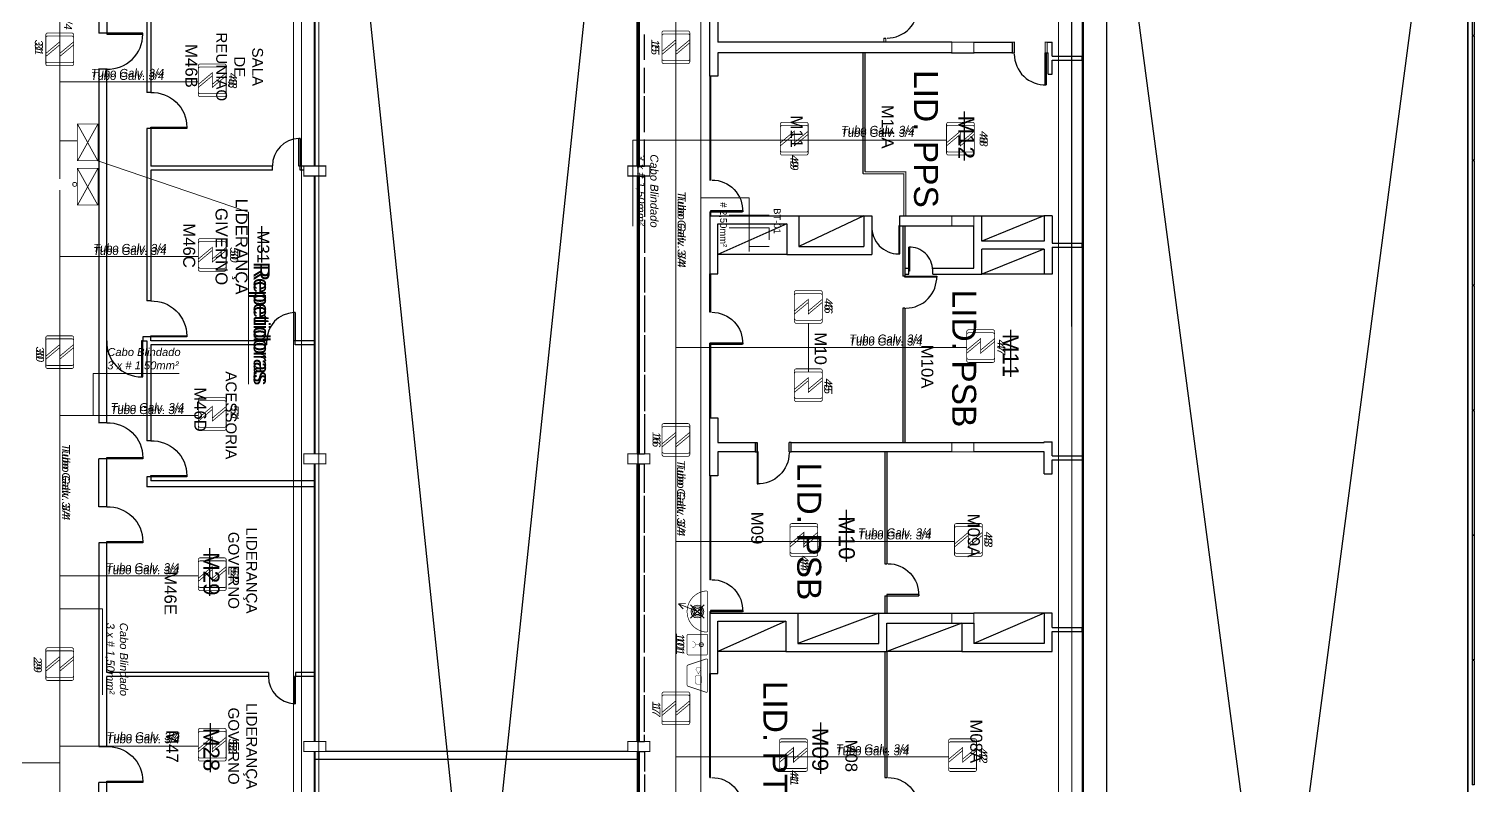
# Model space of a CAD drawing. Header units: metres. Extents: x -331 to 2982, y 362 to 2539.
# Drawn here: x 2831.3 to 2867.43, y 1364.27 to 1383.19 of the extents above; entities that cross this region are included whole.
import ezdxf
from ezdxf.enums import TextEntityAlignment as Align

# ---------------------------------------------------------------- set-up
doc = ezdxf.new("R2010")
doc.units = ezdxf.units.M
doc.layers.get('0').update_dxf_attribs({"color": 251})
for name, color, linetype in [('CX', 251, 'Continuous'), ('DET. FUMAÇA', 1, 'Continuous'), ('Div', 251, 'Continuous'), ('Pis', 251, 'Continuous')]:
    doc.layers.add(name, color=color, linetype=linetype)
doc.styles.add('ARIAL', font='arial.ttf')
doc.styles.add('DESTAQUE', font='arial.ttf', dxfattribs={"height": 0.4})
doc.styles.get("Standard").update_dxf_attribs({"font": 'arial.ttf', "height": 0.3})

# ---------------------------------------------------------------- blocks, each defined once
blk = doc.blocks.new('Detector de fumaça')
at = {"layer": 'DET. FUMAÇA', "linetype": 'Continuous', "lineweight": 15, "const_width": 0.0187}
blk.add_lwpolyline([(774.599, 539.816), (775.249, 539.816, -0.414214), (775.296, 539.769), (775.296, 539.167, -0.414214), (775.249, 539.12), (774.599, 539.12, -0.414214), (774.553, 539.167), (774.553, 539.769, -0.414214)], format="xyb", close=True, dxfattribs=at)
blk.add_lwpolyline([(774.773, 539.816), (775.064, 539.468), (774.773, 539.468), (775.064, 539.12)], dxfattribs=at)
blk = doc.blocks.new('WEW')
at = {"color": 1, "lineweight": 0, "true_color": 0xe60000}
for p, q in [((1781.075, 994.175), (1781.413, 993.836)), ((1781.413, 994.175), (1781.075, 993.836)), ((1781.244, 994.005), (1781.439, 994.482)), ((1781.439, 994.482), (1781.308, 994.36)), ((1781.439, 994.482), (1781.447, 994.302))]:
    blk.add_line(p, q, dxfattribs=at)
at = {"color": 1, "true_color": 0xe60000, "const_width": 0.0172}
for points in [[(1779.259, 993.747), (1780.023, 993.747, 0.511918), (1780.056, 993.793), (1779.907, 994.24, 0.322823), (1779.874, 994.263), (1779.408, 994.263, 0.322823), (1779.375, 994.24), (1779.226, 993.793, 0.511918)], [(1780.193, 994.263), (1780.641, 994.263, -0.414214), (1780.675, 994.229), (1780.675, 993.782, -0.414214), (1780.641, 993.747), (1780.193, 993.747, -0.414214), (1780.159, 993.782), (1780.159, 994.229, -0.414214)], [(1780.764, 993.748), (1781.724, 993.748, 0.435311), (1781.759, 993.784, 0.930949), (1780.73, 993.784, 0.435311)]]:
    blk.add_lwpolyline(points, format="xyb", close=True, dxfattribs=at)
at = {"color": 1, "true_color": 0xe60000, "const_width": 0.0086}
for points in [[(1779.463, 994.06), (1779.617, 994.06), (1779.652, 994.026), (1779.652, 993.936), (1779.617, 993.902), (1779.463, 993.902), (1779.428, 993.936), (1779.428, 994.026)], [(1779.832, 993.936), (1779.832, 994.026), (1779.802, 994.044), (1779.679, 993.981), (1779.802, 993.918)]]:
    blk.add_lwpolyline(points, close=True, dxfattribs=at)
for points in [[(1780.336, 994.135), (1780.338, 994.117), (1780.344, 994.099), (1780.351, 994.088), (1780.365, 994.073), (1780.373, 994.067), (1780.386, 994.06), (1780.397, 994.057), (1780.413, 994.055), (1780.421, 994.055), (1780.431, 994.056), (1780.45, 994.062), (1780.464, 994.07), (1780.477, 994.082), (1780.488, 994.096), (1780.494, 994.11), (1780.497, 994.122), (1780.498, 994.13), (1780.498, 994.136)], [(1780.417, 993.837), (1780.417, 994.055)]]:
    blk.add_lwpolyline(points, dxfattribs=at)
at = {"color": 1, "lineweight": 0, "true_color": 0xe60000}
for radius in [0.158, 0.119, 0.0774]:
    blk.add_circle((1781.244, 994.005), radius, dxfattribs=at)
blk = doc.blocks.new('rett')
at = {"color": 2, "linetype": 'Continuous', "lineweight": 15}
blk.add_line((813.966, 2203), (814.262, 2203), dxfattribs=at)
at = {"layer": 'Div', "color": 2, "linetype": 'Continuous', "lineweight": 15}
for p, q in [((813.645, 2202.003), (813.645, 2203)), ((813.966, 2202.003), (813.966, 2203)), ((814.435, 2202.502), (814.435, 2203))]:
    blk.add_line(p, q, dxfattribs=at)
blk.add_lwpolyline([(813.214, 2201.295), (813.214, 2202.502), (814.56, 2202.502)], dxfattribs=at)
at = {"layer": 'Div', "color": 2, "linetype": 'Continuous', "lineweight": 15, "char_height": 0.1683, "attachment_point": 1}
for s, insert in [('\\pxqc;\\PBT-01{\\fArial|b0|i1|c0|p34;  }', (808.19, 2203.569)), ('\\pxqc;\\P\\pi-0.92701,l1.92701,t1.92701;#^I2,50mm²', (808.198, 2202.227))]:
    blk.add_mtext_dynamic_manual_height_columns(s, width=11.20762, gutter_width=2.104, heights=[0], dxfattribs=dict(at, insert=insert))
blk = doc.blocks.new('derw')
at = {"layer": 'Div', "color": 2, "linetype": 'Continuous', "lineweight": 15}
blk.add_lwpolyline([(814.419, 2191.53), (814.419, 2192.589), (816.571, 2192.589)], dxfattribs=at)
at = {"layer": 'Div', "color": 2, "linetype": 'Continuous', "lineweight": 15, "insert": (814.772, 2193.224), "char_height": 0.2, "attachment_point": 1}
blk.add_mtext_dynamic_manual_height_columns('{\\fArial|b0|i1|c0|p34;Cabo Blindado \\P3 x # 1,50mm²}', width=13.3188, gutter_width=2.5, heights=[0], dxfattribs=at)
blk = doc.blocks.new('cb2')
at = {"layer": 'Div', "color": 2, "linetype": 'Continuous', "lineweight": 15}
blk.add_lwpolyline([(806.232, 1904.456), (806.232, 1903.382), (808.384, 1903.382)], dxfattribs=at)
at = {"layer": 'Div', "color": 2, "linetype": 'Continuous', "lineweight": 15, "insert": (806.585, 1904.017), "char_height": 0.2, "attachment_point": 1}
blk.add_mtext_dynamic_manual_height_columns('{\\fArial|b0|i1|c0|p34;Cabo Blindado \\P3 x # 1,50mm²}', width=13.3188, gutter_width=2.5, heights=[0], dxfattribs=at)
blk = doc.blocks.new('porta .9')
at = {"layer": 'CX', "ltscale": 8}
blk.add_lwpolyline([(0, 0), (0.03, 0), (0.03, 0.9), (0, 0.9)], close=True, dxfattribs=at)
at = {"layer": 'CX', "color": 1, "ltscale": 8}
blk.add_arc((0.03, 0.0295), 0.8705, 358.05796, 90, dxfattribs=at)
blk = doc.blocks.new('porta .7')
at = {"layer": 'CX', "ltscale": 8}
blk.add_lwpolyline([(0, 0), (0.03, 0), (0.03, 0.7), (0, 0.7)], close=True, dxfattribs=at)
at = {"layer": 'CX', "color": 1, "ltscale": 8}
blk.add_arc((0.03, 0.029), 0.671, 357.4911, 90, dxfattribs=at)
blk = doc.blocks.new('porta .8')
at = {"layer": 'CX', "ltscale": 8}
blk.add_lwpolyline([(0.03, 0), (0, 0), (0, 0.8), (0.03, 0.8)], close=True, dxfattribs=at)
at = {"layer": 'CX', "color": 1, "ltscale": 8}
blk.add_arc((0.029, 0.03), 0.771, 0, 92.1894, dxfattribs=at)

msp = doc.modelspace()

# ---------------------------------------------------------------- linework, layer by layer
at = {"lineweight": 0}
msp.add_line((2867.273, 1325.995), (2867.273, 1389.24), dxfattribs=at)
msp.add_lwpolyline([(2838.551, 1322.025), (2838.551, 1394.045), (2846.531, 1394.045), (2846.531, 1322.025)], close=True, dxfattribs=at)
msp.add_lwpolyline([(2865.414, 1393.58), (2865.734, 1393.58), (2865.734, 1394.02), (2857.371, 1394.02), (2857.377, 1321.215), (2865.733, 1321.216), (2865.733, 1321.655), (2865.413, 1321.655)], dxfattribs=at)
at = {"layer": 'DET. FUMAÇA', "color": 3, "linetype": 'Continuous', "lineweight": 15}
msp.add_lwpolyline([(2848.099, 1317.82), (2848.099, 1415.312)], dxfattribs=at)
at = {"layer": 'DET. FUMAÇA', "color": 2, "linetype": 'Continuous', "lineweight": 15}
for centre in [(2832.45, 1379.301), (2848.112, 1367.786)]:
    msp.add_circle(centre, 0.0504, dxfattribs=at)
at = {"layer": 'Div', "color": 150, "linetype": 'Continuous', "lineweight": 0}
for p, q in [((2847.477, 1320.108), (2847.477, 1419.684)), ((2832.075, 1379.441), (2832.075, 1389.017)), ((2835.541, 1381.866), (2832.075, 1381.866)), ((2832.518, 1380.388), (2832.075, 1380.388)), ((2854.242, 1380.405), (2847.477, 1380.405)), ((2832.075, 1303.727), (2832.075, 1379.154)), ((2835.541, 1377.497), (2832.075, 1377.497)), ((2850.788, 1375.825), (2850.788, 1374.609)), ((2847.477, 1375.217), (2854.748, 1375.217)), ((2835.541, 1373.517), (2832.075, 1373.517)), ((2854.441, 1370.368), (2847.477, 1370.368)), ((2835.541, 1369.51), (2832.075, 1369.51)), ((2835.541, 1365.243), (2832.075, 1365.243)), ((2805.236, 1364.827), (2832.075, 1364.827)), ((2854.295, 1364.982), (2847.477, 1364.982))]:
    msp.add_line(p, q, dxfattribs=at)
at = {"layer": 'Div', "lineweight": 0}
for p, q in [((2852.676, 1382.96), (2852.726, 1382.96)), ((2853.146, 1378.26), (2853.196, 1378.26)), ((2849.456, 1372.84), (2849.456, 1372.61)), ((2849.506, 1372.84), (2849.506, 1372.61)), ((2849.506, 1372.61), (2849.506, 1372.84)), ((2850.306, 1372.61), (2850.306, 1372.84)), ((2850.356, 1372.61), (2850.356, 1372.84))]:
    msp.add_line(p, q, dxfattribs=at)
at = {"layer": 'Div', "color": 182, "linetype": 'Continuous', "lineweight": 0}
for p, q in [((2833.03, 1380.808), (2832.518, 1379.89)), ((2833.03, 1379.89), (2832.518, 1380.808)), ((2833.03, 1379.699), (2832.518, 1378.781)), ((2833.03, 1378.781), (2832.518, 1379.699))]:
    msp.add_line(p, q, dxfattribs=at)
at = {"layer": 'Div', "color": 2, "linetype": 'Continuous', "lineweight": 0}
for p, q in [((2836.791, 1378.608), (2833.03, 1379.89)), ((2836.791, 1374.306), (2836.791, 1378.608))]:
    msp.add_line(p, q, dxfattribs=at)
at = {"layer": 'Div', "lineweight": 0, "ltscale": 0.8}
for p, q in [((2853.146, 1378.26), (2853.146, 1377.005)), ((2853.196, 1378.26), (2853.196, 1377.005)), ((2853.196, 1377.005), (2853.146, 1377.005)), ((2853.146, 1376.205), (2853.146, 1372.84)), ((2853.196, 1376.205), (2853.146, 1376.205)), ((2853.196, 1376.205), (2853.196, 1372.84)), ((2849.456, 1372.84), (2849.506, 1372.84)), ((2850.356, 1372.84), (2850.306, 1372.84)), ((2849.456, 1372.61), (2849.506, 1372.61)), ((2850.306, 1372.61), (2850.356, 1372.61)), ((2852.696, 1372.61), (2852.696, 1369.81)), ((2852.746, 1372.61), (2852.746, 1369.81)), ((2852.696, 1369.81), (2852.746, 1369.81)), ((2852.696, 1369.01), (2852.696, 1368.57)), ((2852.696, 1369.01), (2852.746, 1369.01)), ((2852.746, 1369.01), (2852.746, 1368.57)), ((2852.696, 1367.61), (2852.696, 1364.46)), ((2852.746, 1367.61), (2852.746, 1364.46)), ((2852.696, 1364.46), (2852.746, 1364.46))]:
    msp.add_line(p, q, dxfattribs=at)
at = {"layer": 'Div', "color": 230, "linetype": 'Continuous', "lineweight": 0}
for points in [[(2857.044, 1391.565), (2857.044, 1315.763, -0.414214), (2856.044, 1314.763), (2838.915, 1314.763, -0.414214), (2838.115, 1315.563), (2838.115, 1388.954, 0.414214)], [(2837.915, 1315.563), (2837.915, 1388.954, 0.414214)]]:
    msp.add_lwpolyline(points, format="xyb", dxfattribs=at)
at = {"layer": 'Div', "lineweight": 0}
for points in [[(2852.676, 1382.96), (2852.676, 1382.86)], [(2852.726, 1382.96), (2852.726, 1382.86)], [(2852.156, 1379.565), (2852.156, 1382.59)], [(2852.206, 1379.615), (2852.206, 1382.59)]]:
    msp.add_lwpolyline(points, dxfattribs=at)
at = {"layer": 'Div', "color": 182, "linetype": 'Continuous', "lineweight": 0, "const_width": 0.0168}
for points in [[(2833.03, 1380.808), (2833.03, 1379.89), (2832.518, 1379.89), (2832.518, 1380.808)], [(2833.03, 1379.699), (2833.03, 1378.781), (2832.518, 1378.781), (2832.518, 1379.699)]]:
    msp.add_lwpolyline(points, close=True, dxfattribs=at)
at = {"layer": 'Div', "linetype": 'Continuous', "lineweight": 0}
for points in [[(2852.206, 1379.615), (2853.226, 1379.615), (2853.226, 1378.51)], [(2852.156, 1379.565), (2853.176, 1379.565), (2853.176, 1378.51)]]:
    msp.add_lwpolyline(points, dxfattribs=at)
at = {"layer": 'Pis'}
for p, q in [((2857.654, 1394.291), (2857.654, 1322.115)), ((2846.276, 1322.185), (2838.726, 1394.025)), ((2846.276, 1393.91), (2838.726, 1322.045)), ((2866.621, 1326.015), (2857.654, 1394.02)), ((2858.251, 1322.115), (2858.251, 1394.041)), ((2867.273, 1393.98), (2867.273, 1321.215)), ((2866.62, 1389.18), (2857.654, 1321.215)), ((2867.273, 1325.995), (2867.273, 1389.24)), ((2857.634, 1388.11), (2857.634, 1382.41)), ((2838.441, 1379.76), (2838.441, 1386.71)), ((2838.461, 1379.76), (2838.461, 1386.71)), ((2846.511, 1386.71), (2846.511, 1379.76)), ((2846.511, 1379.76), (2846.511, 1386.71)), ((2846.561, 1386.71), (2846.561, 1379.76)), ((2867.379, 1386.137), (2867.379, 1383.028)), ((2867.429, 1386.137), (2867.429, 1383.028)), ((2833.051, 1384.985), (2833.051, 1383.085)), ((2833.251, 1384.985), (2833.251, 1383.085)), ((2834.351, 1384.095), (2834.351, 1381.6)), ((2834.251, 1383.935), (2834.251, 1381.6)), ((2848.326, 1382.01), (2848.326, 1383.46)), ((2848.526, 1383.46), (2848.526, 1382.86)), ((2833.251, 1383.085), (2833.051, 1383.085)), ((2833.251, 1383.085), (2833.051, 1383.085)), ((2846.691, 1382.42), (2846.691, 1383.05)), ((2852.676, 1382.96), (2852.726, 1382.96)), ((2867.429, 1383.028), (2867.379, 1383.028)), ((2867.429, 1383.012), (2867.379, 1383.012)), ((2867.379, 1383.012), (2867.379, 1379.903)), ((2867.429, 1383.012), (2867.429, 1379.903)), ((2854.376, 1382.86), (2848.526, 1382.86)), ((2854.376, 1382.59), (2848.526, 1382.59)), ((2848.526, 1382.59), (2848.526, 1382.01)), ((2854.926, 1382.86), (2855.886, 1382.86)), ((2855.886, 1382.59), (2854.926, 1382.59)), ((2856.756, 1382.86), (2856.886, 1382.86)), ((2856.756, 1382.59), (2856.786, 1382.59)), ((2856.786, 1382.06), (2856.786, 1382.59)), ((2856.886, 1382.51), (2856.886, 1382.86)), ((2856.886, 1382.51), (2857.634, 1382.51)), ((2857.634, 1382.41), (2857.634, 1382.51)), ((2833.251, 1382.185), (2833.051, 1382.185)), ((2833.051, 1382.185), (2833.051, 1373.335)), ((2833.251, 1373.335), (2833.251, 1382.185)), ((2846.691, 1381.579), (2846.691, 1382.22)), ((2856.886, 1382.06), (2856.886, 1382.41)), ((2856.886, 1382.41), (2857.634, 1382.41)), ((2857.634, 1382.41), (2857.634, 1377.733)), ((2848.526, 1382.01), (2848.326, 1382.01)), ((2848.326, 1382.01), (2848.326, 1379.41)), ((2856.786, 1382.06), (2856.886, 1382.06)), ((2834.351, 1381.6), (2834.251, 1381.6)), ((2846.691, 1380.606), (2846.691, 1381.504)), ((2854.691, 1379.898), (2854.691, 1381.122)), ((2834.251, 1380.7), (2834.251, 1380.5)), ((2834.351, 1380.7), (2834.251, 1380.7)), ((2834.351, 1380.7), (2834.351, 1379.76)), ((2834.251, 1380.5), (2834.251, 1376.385)), ((2838.081, 1380.45), (2838.051, 1380.45)), ((2838.051, 1379.76), (2838.051, 1380.45)), ((2838.081, 1380.45), (2838.081, 1379.76)), ((2838.441, 1380.5), (2838.441, 1380.6)), ((2846.691, 1379.76), (2846.691, 1380.421)), ((2837.391, 1379.76), (2834.351, 1379.76)), ((2837.391, 1379.66), (2834.351, 1379.66)), ((2834.351, 1379.66), (2834.351, 1376.385)), ((2837.391, 1379.66), (2837.391, 1379.76)), ((2838.081, 1379.76), (2838.051, 1379.76)), ((2838.176, 1379.76), (2838.081, 1379.76)), ((2838.081, 1379.66), (2838.081, 1379.76)), ((2838.176, 1379.66), (2838.081, 1379.66)), ((2846.511, 1379.76), (2846.691, 1379.76)), ((2867.429, 1379.903), (2867.379, 1379.903)), ((2867.429, 1379.889), (2867.379, 1379.889)), ((2867.379, 1379.889), (2867.379, 1376.78)), ((2867.429, 1379.889), (2867.429, 1376.78)), ((2838.441, 1372.56), (2838.441, 1379.51)), ((2838.461, 1372.56), (2838.461, 1379.51)), ((2846.511, 1379.51), (2846.511, 1372.56)), ((2846.511, 1379.51), (2846.511, 1372.56)), ((2846.511, 1379.51), (2846.691, 1379.51)), ((2846.561, 1379.51), (2846.561, 1372.56)), ((2846.691, 1379.51), (2846.691, 1378.485)), ((2848.326, 1379.41), (2848.346, 1379.41)), ((2848.326, 1378.61), (2848.346, 1378.61)), ((2848.326, 1378.61), (2848.346, 1378.61)), ((2848.326, 1378.61), (2848.326, 1378.51)), ((2837.124, 1377.347), (2837.124, 1378.253)), ((2846.691, 1378.41), (2846.691, 1377.59)), ((2848.326, 1378.51), (2848.326, 1377.06)), ((2848.326, 1378.51), (2850.546, 1378.51)), ((2848.526, 1377.06), (2848.526, 1378.31)), ((2848.526, 1378.31), (2850.246, 1378.31)), ((2850.246, 1378.31), (2848.526, 1377.55)), ((2850.246, 1378.31), (2850.246, 1377.55)), ((2850.546, 1378.51), (2852.177, 1378.51)), ((2850.546, 1378.51), (2850.546, 1377.75)), ((2852.177, 1378.51), (2850.546, 1377.75)), ((2852.177, 1378.51), (2852.177, 1377.75)), ((2852.177, 1378.51), (2852.377, 1378.51)), ((2852.377, 1378.51), (2852.377, 1377.55)), ((2853.077, 1378.26), (2853.077, 1378.51)), ((2853.077, 1378.51), (2855.126, 1378.51)), ((2853.077, 1378.26), (2854.926, 1378.26)), ((2853.146, 1378.26), (2853.196, 1378.26)), ((2853.146, 1378.26), (2853.146, 1377.005)), ((2853.196, 1378.26), (2853.196, 1377.005)), ((2854.926, 1377.205), (2854.926, 1378.26)), ((2855.126, 1377.883), (2855.126, 1378.51)), ((2855.126, 1378.51), (2856.676, 1378.51)), ((2856.676, 1378.51), (2855.126, 1377.883)), ((2856.686, 1378.51), (2856.686, 1377.883)), ((2856.886, 1378.51), (2856.686, 1378.51)), ((2856.886, 1378.51), (2856.886, 1377.833)), ((2856.686, 1377.883), (2855.126, 1377.883)), ((2856.886, 1377.833), (2857.634, 1377.833)), ((2857.634, 1377.733), (2857.634, 1377.833)), ((2846.691, 1377.48), (2846.691, 1376.599)), ((2850.246, 1377.55), (2848.526, 1377.55)), ((2850.246, 1377.55), (2852.377, 1377.55)), ((2850.546, 1377.75), (2852.177, 1377.75)), ((2856.686, 1377.683), (2855.126, 1377.683)), ((2855.126, 1377.055), (2855.126, 1377.683)), ((2856.676, 1377.683), (2855.126, 1377.055)), ((2856.686, 1377.683), (2856.686, 1377.055)), ((2856.886, 1377.733), (2856.886, 1377.055)), ((2856.886, 1377.733), (2857.634, 1377.733)), ((2857.634, 1377.733), (2857.634, 1372.41)), ((2853.196, 1377.205), (2853.296, 1377.205)), ((2853.196, 1377.205), (2853.196, 1377.055)), ((2853.296, 1377.055), (2853.296, 1377.205)), ((2853.896, 1377.205), (2854.926, 1377.205)), ((2853.896, 1377.055), (2853.896, 1377.205)), ((2848.326, 1376.1), (2848.326, 1377.06)), ((2848.326, 1377.06), (2848.526, 1377.06)), ((2853.196, 1377.005), (2853.146, 1377.005)), ((2853.196, 1377.055), (2853.296, 1377.055)), ((2853.896, 1377.055), (2855.126, 1377.055)), ((2856.676, 1377.055), (2855.126, 1377.055)), ((2856.886, 1377.055), (2856.686, 1377.055)), ((2867.429, 1376.78), (2867.379, 1376.78)), ((2867.429, 1376.76), (2867.379, 1376.76)), ((2867.379, 1376.76), (2867.379, 1373.651)), ((2867.429, 1376.76), (2867.429, 1373.651)), ((2834.351, 1376.385), (2834.251, 1376.385)), ((2846.691, 1376.524), (2846.691, 1375.601)), ((2837.958, 1376.092), (2837.928, 1376.092)), ((2837.928, 1375.385), (2837.928, 1376.092)), ((2837.958, 1376.092), (2837.958, 1375.385)), ((2848.346, 1376.1), (2848.326, 1376.1)), ((2853.146, 1376.205), (2853.146, 1372.84)), ((2853.196, 1376.205), (2853.146, 1376.205)), ((2853.196, 1376.205), (2853.196, 1372.84)), ((2855.853, 1374.486), (2855.853, 1375.663)), ((2834.251, 1375.484), (2834.151, 1375.484)), ((2834.151, 1375.484), (2834.151, 1375.384)), ((2834.151, 1375.384), (2834.251, 1375.384)), ((2834.35, 1375.484), (2834.251, 1375.484)), ((2834.251, 1375.384), (2834.251, 1372.885)), ((2834.35, 1375.385), (2834.35, 1375.484)), ((2837.251, 1375.385), (2834.35, 1375.385)), ((2837.251, 1375.285), (2834.351, 1375.285)), ((2834.351, 1375.285), (2834.351, 1372.885)), ((2837.251, 1375.285), (2837.251, 1375.385)), ((2837.958, 1375.385), (2837.928, 1375.385)), ((2838.441, 1375.385), (2837.958, 1375.385)), ((2837.958, 1375.285), (2837.958, 1375.385)), ((2838.441, 1375.285), (2837.958, 1375.285)), ((2838.441, 1375.385), (2838.441, 1375.285)), ((2846.691, 1375.526), (2846.691, 1374.614)), ((2848.326, 1373.46), (2848.326, 1375.33)), ((2848.346, 1375.33), (2848.326, 1375.33)), ((2846.691, 1374.539), (2846.691, 1373.626)), ((2846.691, 1373.551), (2846.691, 1372.56)), ((2867.429, 1373.651), (2867.379, 1373.651)), ((2867.429, 1373.636), (2867.379, 1373.636)), ((2867.379, 1373.636), (2867.379, 1370.527)), ((2867.429, 1373.636), (2867.429, 1370.527)), ((2833.251, 1373.335), (2833.051, 1373.335)), ((2848.326, 1372.01), (2848.326, 1373.46)), ((2848.326, 1373.46), (2848.346, 1373.46)), ((2848.326, 1373.46), (2848.526, 1373.46)), ((2848.526, 1373.46), (2848.526, 1372.84)), ((2834.351, 1372.885), (2834.251, 1372.885)), ((2848.526, 1372.84), (2849.456, 1372.84)), ((2849.456, 1372.84), (2849.456, 1372.61)), ((2849.456, 1372.84), (2849.506, 1372.84)), ((2849.506, 1372.84), (2849.506, 1372.61)), ((2849.506, 1372.61), (2849.506, 1372.84)), ((2850.306, 1372.61), (2850.306, 1372.84)), ((2850.356, 1372.84), (2850.306, 1372.84)), ((2850.356, 1372.84), (2854.376, 1372.84)), ((2850.356, 1372.61), (2850.356, 1372.84)), ((2854.926, 1372.84), (2856.686, 1372.84)), ((2856.686, 1372.84), (2856.686, 1372.86)), ((2856.686, 1372.86), (2856.886, 1372.86)), ((2856.886, 1372.51), (2856.886, 1372.86)), ((2833.251, 1372.435), (2833.051, 1372.435)), ((2833.051, 1371.235), (2833.051, 1372.435)), ((2833.251, 1371.235), (2833.251, 1372.435)), ((2846.511, 1372.56), (2846.691, 1372.56)), ((2849.456, 1372.61), (2848.526, 1372.61)), ((2848.526, 1372.61), (2848.526, 1372.01)), ((2849.456, 1372.61), (2849.506, 1372.61)), ((2850.306, 1372.61), (2850.356, 1372.61)), ((2854.376, 1372.61), (2850.356, 1372.61)), ((2852.696, 1372.61), (2852.696, 1369.81)), ((2852.746, 1372.61), (2852.746, 1369.81)), ((2856.686, 1372.61), (2854.926, 1372.61)), ((2856.686, 1372.06), (2856.686, 1372.61)), ((2856.886, 1372.51), (2857.634, 1372.51)), ((2856.886, 1372.06), (2856.886, 1372.41)), ((2856.886, 1372.41), (2857.634, 1372.41)), ((2857.634, 1372.41), (2857.634, 1368.11)), ((2838.441, 1365.36), (2838.441, 1372.31)), ((2838.461, 1365.36), (2838.461, 1372.31)), ((2846.511, 1372.31), (2846.511, 1365.36)), ((2846.511, 1365.36), (2846.511, 1372.31)), ((2846.511, 1372.31), (2846.691, 1372.31)), ((2846.561, 1372.31), (2846.561, 1365.36)), ((2846.691, 1371.579), (2846.691, 1372.31)), ((2856.686, 1372.06), (2856.886, 1372.06)), ((2834.251, 1371.985), (2834.251, 1371.735)), ((2834.351, 1371.985), (2834.251, 1371.985)), ((2834.251, 1371.865), (2834.251, 1371.755)), ((2838.441, 1371.735), (2834.251, 1371.735)), ((2834.351, 1372.015), (2834.351, 1371.885)), ((2838.441, 1371.885), (2834.351, 1371.885)), ((2838.441, 1371.885), (2838.441, 1371.735)), ((2848.526, 1372.01), (2848.326, 1372.01)), ((2848.326, 1372.01), (2848.326, 1369.41)), ((2848.346, 1372.01), (2848.346, 1369.41)), ((2846.691, 1370.581), (2846.691, 1371.504)), ((2833.251, 1371.235), (2833.051, 1371.235)), ((2851.743, 1369.855), (2851.743, 1371.158)), ((2833.251, 1370.335), (2833.051, 1370.335)), ((2833.051, 1370.335), (2833.051, 1365.235)), ((2833.251, 1367.085), (2833.251, 1370.335)), ((2846.691, 1369.594), (2846.691, 1370.506)), ((2867.429, 1370.527), (2867.379, 1370.527)), ((2867.429, 1370.512), (2867.379, 1370.512)), ((2867.379, 1370.512), (2867.379, 1367.403)), ((2867.429, 1370.512), (2867.429, 1367.403)), ((2835.828, 1369.01), (2835.828, 1370.2)), ((2846.691, 1368.606), (2846.691, 1369.519)), ((2852.696, 1369.81), (2852.746, 1369.81)), ((2848.346, 1369.41), (2848.326, 1369.41)), ((2852.696, 1369.01), (2852.696, 1368.57)), ((2852.696, 1369.01), (2852.746, 1369.01)), ((2852.746, 1369.01), (2852.746, 1368.57)), ((2846.691, 1367.59), (2846.691, 1368.531)), ((2848.326, 1368.61), (2848.346, 1368.61)), ((2848.326, 1368.61), (2848.326, 1368.57)), ((2848.326, 1368.57), (2848.326, 1367.06)), ((2848.326, 1368.57), (2850.526, 1368.57)), ((2848.346, 1368.61), (2848.346, 1368.57)), ((2850.526, 1368.57), (2852.546, 1368.57)), ((2850.526, 1368.57), (2850.526, 1367.81)), ((2852.546, 1368.57), (2850.526, 1367.81)), ((2852.546, 1367.81), (2852.546, 1368.57)), ((2852.546, 1368.57), (2854.926, 1368.57)), ((2856.686, 1368.57), (2854.926, 1368.57)), ((2856.686, 1368.57), (2854.926, 1367.81)), ((2856.886, 1368.57), (2856.686, 1368.57)), ((2856.686, 1368.57), (2856.686, 1367.81)), ((2856.886, 1368.21), (2856.886, 1368.57)), ((2848.526, 1367.06), (2848.526, 1368.37)), ((2848.526, 1368.37), (2850.226, 1368.37)), ((2850.226, 1368.37), (2848.526, 1367.61)), ((2850.226, 1368.37), (2850.226, 1367.61)), ((2852.746, 1368.32), (2854.376, 1368.32)), ((2852.746, 1367.61), (2852.746, 1368.32)), ((2854.626, 1368.32), (2852.746, 1367.61)), ((2854.626, 1368.32), (2854.626, 1367.61)), ((2854.926, 1368.32), (2854.926, 1367.81)), ((2856.886, 1368.21), (2857.634, 1368.21)), ((2856.886, 1367.61), (2856.886, 1368.11)), ((2856.886, 1368.11), (2857.634, 1368.11)), ((2857.634, 1368.11), (2857.634, 1368.21)), ((2857.634, 1368.11), (2857.634, 1362.585)), ((2850.526, 1367.81), (2852.546, 1367.81)), ((2856.686, 1367.81), (2854.926, 1367.81)), ((2846.691, 1366.599), (2846.691, 1367.48)), ((2850.226, 1367.61), (2848.526, 1367.61)), ((2850.226, 1367.61), (2852.746, 1367.61)), ((2852.696, 1367.61), (2852.696, 1364.46)), ((2854.626, 1367.61), (2852.746, 1367.61)), ((2852.746, 1367.61), (2852.746, 1364.46)), ((2854.626, 1367.61), (2856.886, 1367.61)), ((2867.429, 1367.403), (2867.379, 1367.403)), ((2867.429, 1367.387), (2867.379, 1367.387)), ((2867.379, 1367.387), (2867.379, 1364.278)), ((2867.429, 1367.387), (2867.429, 1364.278)), ((2837.141, 1367.085), (2833.251, 1367.085)), ((2833.251, 1365.235), (2833.251, 1366.985)), ((2837.141, 1366.985), (2833.251, 1366.985)), ((2837.292, 1367.085), (2837.141, 1367.085)), ((2837.292, 1366.985), (2837.141, 1366.985)), ((2837.292, 1367.085), (2837.292, 1366.985)), ((2837.97, 1366.985), (2837.94, 1366.985)), ((2837.94, 1366.985), (2837.94, 1366.307)), ((2838.041, 1367.085), (2837.97, 1367.085)), ((2837.97, 1367.085), (2837.97, 1366.985)), ((2838.041, 1366.985), (2837.97, 1366.985)), ((2837.97, 1366.307), (2837.97, 1366.985)), ((2838.441, 1367.085), (2838.041, 1367.085)), ((2838.441, 1366.985), (2838.041, 1366.985)), ((2838.441, 1367.085), (2838.441, 1366.985)), ((2848.326, 1367.06), (2848.526, 1367.06)), ((2848.326, 1364.46), (2848.326, 1367.06)), ((2848.346, 1364.46), (2848.346, 1367.06)), ((2837.97, 1366.307), (2837.94, 1366.307)), ((2846.691, 1365.601), (2846.691, 1366.524)), ((2835.847, 1364.597), (2835.847, 1365.823)), ((2846.691, 1365.36), (2846.691, 1365.526)), ((2851.1, 1364.55), (2851.1, 1365.837)), ((2833.051, 1365.235), (2833.251, 1365.235)), ((2846.511, 1365.36), (2846.691, 1365.36)), ((2838.441, 1358.16), (2838.441, 1365.11)), ((2838.461, 1358.16), (2838.461, 1365.11)), ((2846.511, 1364.91), (2838.461, 1364.91)), ((2846.276, 1365.11), (2838.726, 1365.11)), ((2846.511, 1365.11), (2846.511, 1358.16)), ((2846.511, 1365.11), (2846.511, 1358.16)), ((2846.511, 1365.11), (2846.691, 1365.11)), ((2846.561, 1365.11), (2846.561, 1358.16)), ((2846.691, 1365.11), (2846.691, 1364.614)), ((2846.691, 1364.539), (2846.691, 1363.611)), ((2848.326, 1364.46), (2848.346, 1364.46)), ((2852.696, 1364.46), (2852.746, 1364.46)), ((2833.251, 1364.335), (2833.051, 1364.335)), ((2833.051, 1361.635), (2833.051, 1364.335)), ((2833.251, 1363.485), (2833.251, 1364.335)), ((2867.429, 1364.278), (2867.379, 1364.278))]:
    msp.add_line(p, q, dxfattribs=at)
at = {"layer": 'Pis', "const_width": 0.03}
for points in [[(2838.551, 1322.025), (2838.551, 1394.045), (2846.531, 1394.045), (2846.531, 1322.025)], [(2854.376, 1382.86), (2854.926, 1382.86), (2854.926, 1382.59), (2854.376, 1382.59)], [(2855.936, 1382.59), (2855.936, 1382.86), (2855.886, 1382.86), (2855.886, 1382.59)], [(2856.756, 1382.59), (2856.756, 1382.86), (2856.706, 1382.86), (2856.706, 1382.59)], [(2833.251, 1382.185), (2833.251, 1373.335), (2833.051, 1373.335), (2833.051, 1382.185)], [(2838.176, 1379.76), (2838.726, 1379.76), (2838.726, 1379.51), (2838.176, 1379.51)], [(2846.276, 1379.76), (2846.826, 1379.76), (2846.826, 1379.51), (2846.276, 1379.51)], [(2854.376, 1378.51), (2854.926, 1378.51), (2854.926, 1378.26), (2854.376, 1378.26)], [(2854.376, 1372.84), (2854.926, 1372.84), (2854.926, 1372.61), (2854.376, 1372.61)], [(2838.176, 1372.56), (2838.726, 1372.56), (2838.726, 1372.31), (2838.176, 1372.31)], [(2846.276, 1372.56), (2846.826, 1372.56), (2846.826, 1372.31), (2846.276, 1372.31)], [(2854.376, 1368.57), (2854.926, 1368.57), (2854.926, 1368.32), (2854.376, 1368.32)], [(2838.176, 1365.36), (2838.726, 1365.36), (2838.726, 1365.11), (2838.176, 1365.11)], [(2846.276, 1365.36), (2846.826, 1365.36), (2846.826, 1365.11), (2846.276, 1365.11)]]:
    msp.add_lwpolyline(points, close=True, dxfattribs=at)
for points in [[(2865.414, 1393.58), (2865.734, 1393.58), (2865.734, 1394.02), (2857.371, 1394.02), (2857.377, 1321.215), (2865.733, 1321.216), (2865.733, 1321.655), (2865.413, 1321.655)], [(2852.676, 1382.96), (2852.676, 1382.86)], [(2852.726, 1382.96), (2852.726, 1382.86)], [(2852.156, 1379.565), (2852.156, 1382.59)], [(2852.206, 1379.615), (2852.206, 1382.59)], [(2848.346, 1379.41), (2848.346, 1382.01)], [(2852.206, 1379.615), (2853.226, 1379.615), (2853.226, 1378.51)], [(2852.156, 1379.565), (2853.176, 1379.565), (2853.176, 1378.51)], [(2848.346, 1378.51), (2848.346, 1378.61)], [(2848.346, 1377.06), (2848.346, 1376.1)], [(2848.346, 1375.33), (2848.346, 1373.46)]]:
    msp.add_lwpolyline(points, dxfattribs=at)
at = {"layer": 'Pis'}
for centre, radius, start, end in [((2838.082, 1379.76), 0.691, 92.5874, 179.9587), ((2837.959, 1375.385), 0.708, 92.5228, 179.9607), ((2837.971, 1366.986), 0.679, 180.0405, 267.3673)]:
    msp.add_arc(centre, radius, start, end, dxfattribs=at)

# ---------------------------------------------------------------- block references
at = {"lineweight": 0, "rotation": 89.99999999999997}
msp.add_blockref('WEW', (3842.02, -412.631), dxfattribs=at)
at = {"layer": 'DET. FUMAÇA', "linetype": 'Continuous', "lineweight": 0, "rotation": 270}
for p in [(2292.607, 2157.64), (2292.607, 2157.564), (2308.009, 2157.692), (2308.009, 2157.616), (2296.42, 2156.866), (2296.42, 2156.79), (2310.968, 2155.405), (2310.968, 2155.329), (2315.122, 2155.405), (2315.122, 2155.329), (2296.42, 2152.498), (2296.42, 2152.422), (2311.32, 2151.197), (2311.32, 2151.121), (2315.628, 2150.217), (2292.607, 2150.065), (2292.607, 2149.989), (2315.628, 2150.141), (2311.32, 2149.238), (2311.32, 2149.162), (2296.42, 2148.517), (2296.42, 2148.441), (2308.009, 2147.87), (2308.009, 2147.794), (2311.208, 2145.368), (2311.208, 2145.292), (2315.321, 2145.368), (2315.321, 2145.292), (2296.42, 2144.51), (2296.42, 2144.434), (2292.607, 2142.26), (2292.607, 2142.184), (2308.009, 2141.153), (2308.009, 2141.077), (2296.42, 2140.243), (2296.42, 2140.167), (2310.948, 2139.982), (2310.948, 2139.906), (2315.175, 2139.982), (2315.175, 2139.906)]:
    msp.add_blockref('Detector de fumaça', p, dxfattribs=at)
at = {"layer": 'DET. FUMAÇA', "color": 3, "linetype": 'Continuous', "lineweight": 15, "rotation": 270}
msp.add_blockref('cb2', (943.021, 2186.637), dxfattribs=at)
at = {"layer": 'Div', "color": 150, "linetype": 'Continuous', "lineweight": 15, "rotation": 270}
for name, p in [('rett', (646.805, 2192.178)), ('derw', (640.555, 2183.104))]:
    msp.add_blockref(name, p, dxfattribs=at)
at = {"layer": 'Div', "color": 150, "linetype": 'Continuous', "lineweight": 15}
msp.add_blockref('derw', (2018.492, -818.018), dxfattribs=at)
at = {"layer": 'Pis'}
for name, p, rotation in [('porta .8', (2852.726, 1383.76), 270), ('porta .9', (2833.251, 1383.085), 270), ('porta .8', (2856.736, 1382.59), 180), ('porta .7', (2853.077, 1378.26), 180), ('porta .8', (2853.196, 1377.005), 270), ('porta .9', (2834.151, 1375.384), 180)]:
    msp.add_blockref(name, p, dxfattribs=dict(at, rotation=rotation))
at = {"layer": 'Pis', "xscale": -1}
for name, p, rotation in [('porta .9', (2834.351, 1380.7), 270), ('porta .8', (2848.346, 1378.61), 270), ('porta .9', (2834.35, 1375.484), 270), ('porta .8', (2848.346, 1375.3), 270), ('porta .9', (2833.251, 1372.435), 270), ('porta .9', (2834.351, 1371.985), 270), ('porta .8', (2849.506, 1372.61), 180), ('porta .9', (2833.251, 1370.335), 270), ('porta .8', (2852.746, 1369.01), 270), ('porta .8', (2848.346, 1368.61), 270), ('porta .9', (2833.251, 1364.335), 270), ('porta .8', (2848.346, 1363.66), 270), ('porta .8', (2852.746, 1363.66), 270)]:
    msp.add_blockref(name, p, dxfattribs=dict(at, rotation=rotation))
at = {"layer": 'Pis', "xscale": 0.75, "yscale": 0.75, "zscale": 0.75}
msp.add_blockref('porta .8', (2853.296, 1377.13), dxfattribs=at)

# ---------------------------------------------------------------- texts
at = {"layer": 'Div', "color": 2, "linetype": 'Continuous', "lineweight": 0, "attachment_point": 1, "rotation": 270}
for s, insert, char_height in [('{\\fArial|b0|i1|c0|p34;Tubo Galv. 3/4 }', (2832.384, 1385.003), 0.2), ('{\\fArial|b0|i1|c0|p34;Tubo Galv. 3/4 }', (2847.721, 1379.126), 0.2), ('{\\fArial|b0|i1|c0|p34;Tubo Galv. 3/4 }', (2847.721, 1379.05), 0.2), ('Repetidoras', (2837.323, 1377.362), 0.4), ('Repetidoras', (2837.323, 1377.286), 0.4), ('{\\fArial|b0|i1|c0|p34;Tubo Galv. 3/4 }', (2832.333, 1372.808), 0.2), ('{\\fArial|b0|i1|c0|p34;Tubo Galv. 3/4 }', (2832.333, 1372.732), 0.2), ('{\\fArial|b0|i1|c0|p34;Tubo Galv. 3/4 }', (2847.707, 1372.406), 0.2), ('{\\fArial|b0|i1|c0|p34;Tubo Galv. 3/4 }', (2847.707, 1372.33), 0.2)]:
    msp.add_mtext_dynamic_manual_height_columns(s, width=13.3188, gutter_width=2.5, heights=[0], dxfattribs=dict(at, insert=insert, char_height=char_height))
at = {"layer": 'Div', "color": 3, "linetype": 'Continuous', "lineweight": 0, "char_height": 0.2, "attachment_point": 1, "rotation": 270}
for s, insert in [('{\\fArial|b0|i1|c0|p34;31}', (2831.654, 1382.92)), ('{\\fArial|b0|i1|c0|p34;15}', (2847.063, 1382.927)), ('{\\fArial|b0|i1|c0|p34;31}', (2831.654, 1382.844)), ('{\\fArial|b0|i1|c0|p34;15}', (2847.063, 1382.851)), ('{\\fArial|b0|i1|c0|p34;48}', (2836.503, 1382.091)), ('{\\fArial|b0|i1|c0|p34;48}', (2836.503, 1382.015)), ('{\\fArial|b0|i1|c0|p34;48}', (2855.272, 1380.637)), ('{\\fArial|b0|i1|c0|p34;48}', (2855.272, 1380.561)), ('{\\fArial|b0|i1|c0|p34;49}', (2850.538, 1380.038)), ('{\\fArial|b0|i1|c0|p34;49}', (2850.538, 1379.962)), ('{\\fArial|b0|i1|c0|p34;50}', (2836.536, 1377.73)), ('{\\fArial|b0|i1|c0|p34;50}', (2836.536, 1377.654)), ('{\\fArial|b0|i1|c0|p34;46}', (2851.392, 1376.453)), ('{\\fArial|b0|i1|c0|p34;46}', (2851.392, 1376.377)), ('{\\fArial|b0|i1|c0|p34;47}', (2855.71, 1375.421)), ('{\\fArial|b0|i1|c0|p34;47}', (2855.71, 1375.345)), ('{\\fArial|b0|i1|c0|p34;30}', (2831.683, 1375.244)), ('{\\fArial|b0|i1|c0|p34;30}', (2831.683, 1375.168)), ('{\\fArial|b0|i1|c0|p34;45}', (2851.385, 1374.444)), ('{\\fArial|b0|i1|c0|p34;45}', (2851.385, 1374.368)), ('{\\fArial|b0|i1|c0|p34;51}', (2836.546, 1373.782)), ('{\\fArial|b0|i1|c0|p34;51}', (2836.546, 1373.706)), ('{\\fArial|b0|i1|c0|p34;16}', (2847.094, 1373.11)), ('{\\fArial|b0|i1|c0|p34;16}', (2847.094, 1373.034)), ('{\\fArial|b0|i1|c0|p34;43}', (2855.389, 1370.611)), ('{\\fArial|b0|i1|c0|p34;43}', (2855.389, 1370.535)), ('{\\fArial|b0|i1|c0|p34;44}', (2850.798, 1370.01)), ('{\\fArial|b0|i1|c0|p34;44}', (2850.798, 1369.934)), ('{\\fArial|b0|i1|c0|p34;52}', (2836.546, 1369.73)), ('{\\fArial|b0|i1|c0|p34;52}', (2836.546, 1369.654)), ('{\\fArial|b0|i1|c0|p34;101}', (2847.685, 1368.067)), ('{\\fArial|b0|i1|c0|p34;101}', (2847.685, 1367.991)), ('{\\fArial|b0|i1|c0|p34;29}', (2831.626, 1367.472)), ('{\\fArial|b0|i1|c0|p34;29}', (2831.626, 1367.396)), ('{\\fArial|b0|i1|c0|p34;17}', (2847.089, 1366.369)), ('{\\fArial|b0|i1|c0|p34;17}', (2847.089, 1366.293)), ('{\\fArial|b0|i1|c0|p34;53}', (2836.502, 1365.434)), ('{\\fArial|b0|i1|c0|p34;53}', (2836.502, 1365.358)), ('{\\fArial|b0|i1|c0|p34;42}', (2855.262, 1365.204)), ('{\\fArial|b0|i1|c0|p34;42}', (2855.262, 1365.128)), ('{\\fArial|b0|i1|c0|p34;41}', (2850.537, 1364.645)), ('{\\fArial|b0|i1|c0|p34;41}', (2850.537, 1364.569))]:
    msp.add_mtext_dynamic_manual_height_columns(s, width=13.3188, gutter_width=2.5, heights=[0], dxfattribs=dict(at, insert=insert))
at = {"layer": 'Div', "color": 2, "linetype": 'Continuous', "lineweight": 0, "char_height": 0.2, "attachment_point": 1}
for insert in [(2832.852, 1382.19), (2832.852, 1382.114), (2851.606, 1380.765), (2851.606, 1380.689), (2832.91, 1377.811), (2832.91, 1377.735), (2851.809, 1375.544), (2851.809, 1375.468), (2833.349, 1373.829), (2833.349, 1373.753), (2852.03, 1370.694), (2852.03, 1370.618), (2833.232, 1369.823), (2833.232, 1369.747), (2833.247, 1365.594), (2833.247, 1365.518), (2851.476, 1365.291), (2851.476, 1365.215)]:
    msp.add_mtext_dynamic_manual_height_columns('{\\fArial|b0|i1|c0|p34;Tubo Galv. 3/4 }', width=13.3188, gutter_width=2.5, heights=[0], dxfattribs=dict(at, insert=insert))
at = {"layer": 'Pis'}
for s, height, style, p in [('M46B', 0.3, 'ARIAL', (2835.217, 1382.264)), ('M11A', 0.3, 'ARIAL', (2852.623, 1380.743)), ('M11', 0.3, 'ARIAL', (2850.349, 1380.619)), ('M12', 0.4, 'DESTAQUE', (2854.539, 1380.48)), ('M46C', 0.3, 'ARIAL', (2835.161, 1377.77)), ('M31', 0.3, 'ARIAL', (2837.012, 1377.74)), ('M10', 0.3, 'ARIAL', (2850.945, 1375.192)), ('M11', 0.4, 'DESTAQUE', (2855.649, 1375.019)), ('M10A', 0.3, 'ARIAL', (2853.612, 1374.742)), ('M46D', 0.3, 'ARIAL', (2835.439, 1373.668)), ('M09', 0.3, 'ARIAL', (2849.361, 1370.702)), ('M10', 0.4, 'DESTAQUE', (2851.549, 1370.456)), ('M09A', 0.3, 'ARIAL', (2854.773, 1370.515)), ('M29', 0.4, 'DESTAQUE', (2835.667, 1369.557)), ('M46E', 0.3, 'ARIAL', (2834.694, 1369.074)), ('M47', 0.3, 'ARIAL', (2834.739, 1365.239)), ('M28', 0.4, 'DESTAQUE', (2835.667, 1365.161)), ('M09', 0.4, 'DESTAQUE', (2850.886, 1365.162)), ('M08A', 0.3, 'ARIAL', (2854.836, 1365.366)), ('M08', 0.3, 'ARIAL', (2851.714, 1365.004))]:
    msp.add_text(s, height=height, rotation=270, dxfattribs=dict(at, style=style)).set_placement(p, align=Align.CENTER)
at = {"layer": 'Pis', "char_height": 0.27, "width": 2.2626, "attachment_point": 8, "rotation": 270, "style": 'ARIAL'}
for s, insert in [('SALA \\PDE\\PREUNIÃO', (2835.983, 1382.242)), ('ACESSORIA', (2836.221, 1373.522)), ('LIDERANÇA\\PGOVERNO', (2836.284, 1369.642)), ('LIDERANÇA\\PGOVERNO', (2836.284, 1365.246))]:
    msp.add_mtext(s, dxfattribs=dict(at, insert=insert))
at = {"layer": 'Pis', "char_height": 0.6, "attachment_point": 5, "rotation": 270, "style": 'DESTAQUE'}
for s, insert in [('LID. PPS', (2853.727, 1380.437)), ('LID. PSB', (2854.679, 1374.945)), ('LID. PSB', (2850.805, 1370.617)), ('LID. PTB', (2849.964, 1365.181))]:
    msp.add_mtext_dynamic_manual_height_columns(s, width=5.09647, gutter_width=2, heights=[0], dxfattribs=dict(at, insert=insert))
at = {"layer": 'Pis', "insert": (2836.368, 1377.744), "char_height": 0.3, "attachment_point": 5, "rotation": 270}
msp.add_mtext_dynamic_manual_height_columns('LIDERANÇA\\PGIVERNO', width=2.22334, gutter_width=2.5, heights=[0], dxfattribs=at)

doc.saveas('drawing.dxf')
